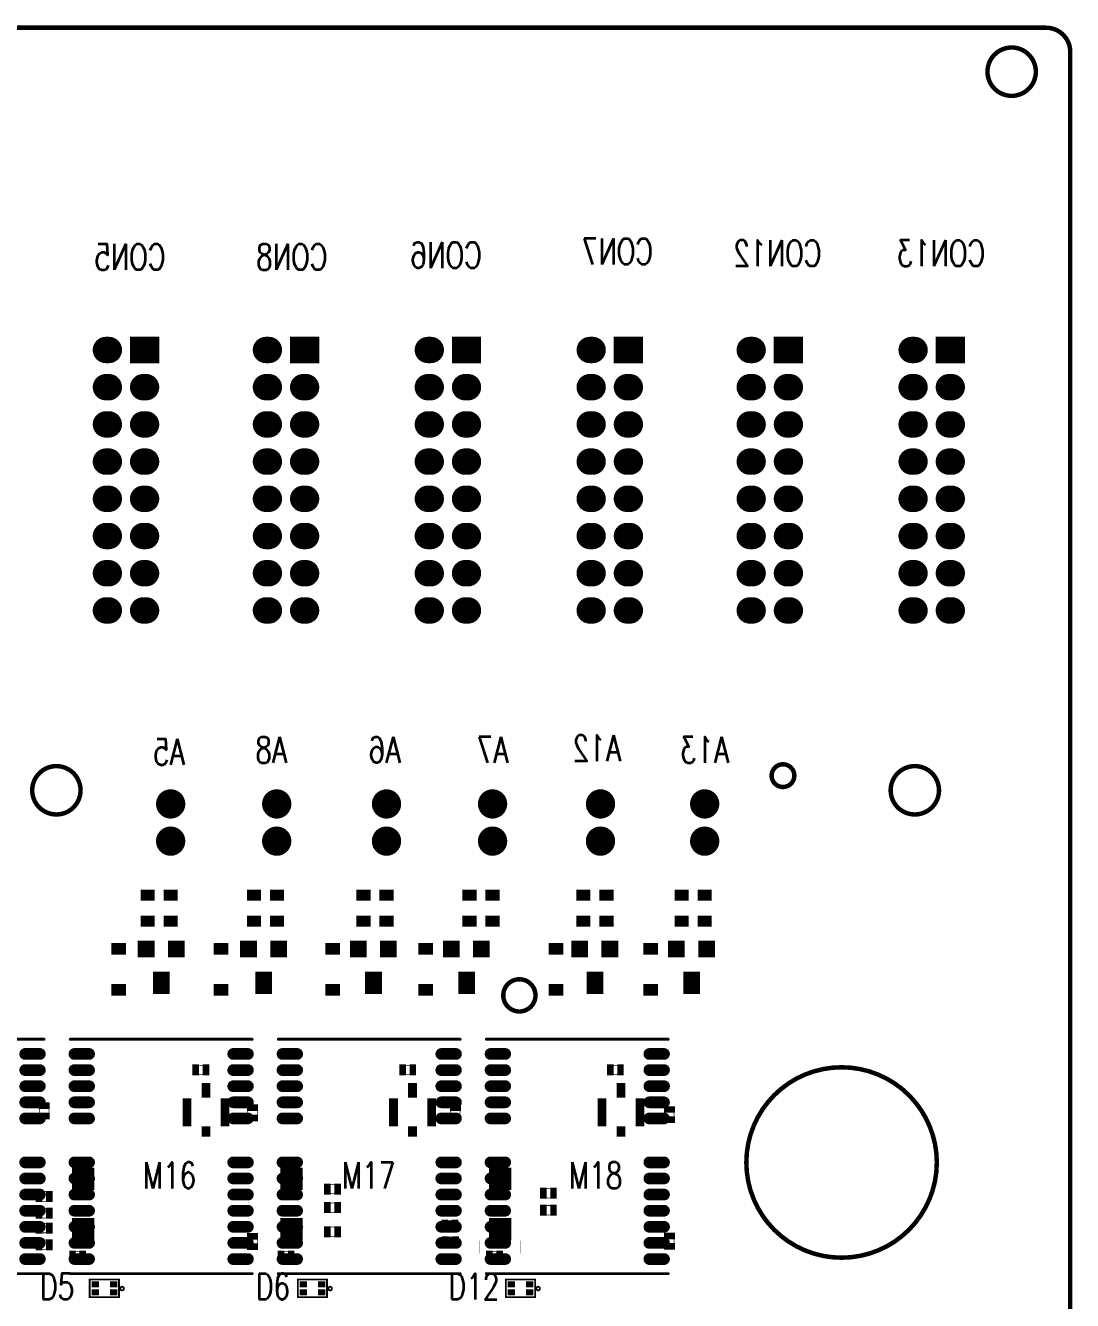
# Model space of a CAD drawing. Extents: x -4 to 135, y -3 to 205.
# Drawn here: x 63.9 to 135.3, y 118.1 to 205.2 of the extents above; entities that cross this region are included whole.
import ezdxf
from ezdxf.enums import TextEntityAlignment as Align

# ---------------------------------------------------------------- set-up
doc = ezdxf.new("R2010")
doc.units = 0
doc.header["$MEASUREMENT"] = 0
for name, color, linetype in [('BOARD_CUTOUT_00', 5, 'Continuous'), ('BOARD_OUTLINE_00', 5, 'Continuous'), ('DRIL_PLTE_THRU_01', 3, 'Continuous'), ('DRIL_PLTE_THRU_02', 136, 'Continuous'), ('DRIL_PLTE_THRU_03', 255, 'Continuous'), ('DRIL_PLTE_THRU_04', 1, 'Continuous'), ('DRIL_SYMBOL', 5, 'Continuous'), ('PADS_BOT', 16, 'Continuous'), ('PADS_INNER', 96, 'Continuous'), ('PADS_TOP', 96, 'Continuous'), ('PADS_XR_121', 176, 'Continuous'), ('PADS_XR_123', 183, 'Continuous'), ('PART_BOT_2DLINE_127', 43, 'Continuous'), ('PART_BOT_COPPER_126', 4, 'Continuous'), ('PART_NAME_01', 2, 'Continuous'), ('PART_NAME_130', 23, 'Continuous'), ('PART_TOP_2DLINE_01', 150, 'Continuous'), ('PART_TOP_2DLINE_126', 186, 'Continuous')]:
    doc.layers.add(name, color=color, linetype=linetype)
doc.styles.add('W0$254', font='simplex', dxfattribs={"width": 0.75})

# ---------------------------------------------------------------- blocks, each defined once
blk = doc.blocks.new('SMOOTH_0$3048')
at = {"const_width": 0.1524}
blk.add_lwpolyline([(-0.0762, 0, 1), (0.0762, 0, 1)], format="xyb", close=True, dxfattribs=at)
blk = doc.blocks.new('BOARD_8')
at = {"layer": 'BOARD_CUTOUT_00', "const_width": 0.305}
for points in [[(132.83, -3, 1), (129.53, -3, 1)], [(64.332, -52.056, 1), (67.632, -52.056, 1)], [(114.797, -51.056, 1), (116.347, -51.056, 1)], [(122.922, -52.056, 1), (126.222, -52.056, 1)], [(96.482, -66.056, 1), (98.682, -66.056, 1)], [(113.072, -77.464, 1), (126.072, -77.464, 1)]]:
    blk.add_lwpolyline(points, format="xyb", close=True, dxfattribs=at)
at = {"layer": 'BOARD_OUTLINE_00', "const_width": 0.305}
blk.add_lwpolyline([(135.18, -1.65, 0.414214), (133.53, 0), (-2.356, 0, 0.414214), (-4.006, -1.65), (-4.006, -206.35, 0.414214), (-2.356, -208), (133.53, -208, 0.414214), (135.18, -206.35)], format="xyb", close=True, dxfattribs=at)
at = {"layer": 'BOARD_OUTLINE_00'}
for p in [(133.53, 0), (135.18, -1.65)]:
    blk.add_blockref('SMOOTH_0$3048', p, dxfattribs=at)
blk = doc.blocks.new('SMOOTH_0$05')
at = {"const_width": 0.025}
blk.add_lwpolyline([(-0.0125, 0, 1), (0.0125, 0, 1)], format="xyb", close=True, dxfattribs=at)
blk = doc.blocks.new('PART_BODY_BOT_15')
at = {"layer": 'PART_BOT_2DLINE_127', "const_width": 0.05}
blk.add_lwpolyline([(-0.5025, 0.325), (0.5025, 0.325), (0.5025, -0.325), (-0.5025, -0.325)], close=True, dxfattribs=at)
at = {"layer": 'PART_BOT_2DLINE_127'}
for p in [(-0.5025, 0.325), (0.5025, 0.325), (-0.5025, -0.325), (0.5025, -0.325)]:
    blk.add_blockref('SMOOTH_0$05', p, dxfattribs=at)
blk = doc.blocks.new('DRIL_HOLE_0')
blk.add_lwpolyline([(0, 0, 1), (0, 0, 1)], format="xyb", close=True)
blk = doc.blocks.new('PAD_0')
at = {"const_width": 0.45085}
blk.add_lwpolyline([(-0.375412, 0), (0.375412, 0)], dxfattribs=at)
blk = doc.blocks.new('PAD_1')
blk.add_lwpolyline([(0, 0, 1), (0, 0, 1)], format="xyb", close=True)
blk = doc.blocks.new('PAD_2')
at = {"const_width": 0.40005}
blk.add_lwpolyline([(-0.350012, 0), (0.350012, 0)], dxfattribs=at)
blk = doc.blocks.new('STK_BOT_18')
at = {"layer": 'DRIL_PLTE_THRU_01'}
blk.add_blockref('DRIL_HOLE_0', (0, 0), dxfattribs=at)
at = {"layer": 'DRIL_PLTE_THRU_02'}
blk.add_blockref('DRIL_HOLE_0', (0, 0), dxfattribs=at)
at = {"layer": 'DRIL_PLTE_THRU_03'}
blk.add_blockref('DRIL_HOLE_0', (0, 0), dxfattribs=at)
at = {"layer": 'DRIL_PLTE_THRU_04'}
blk.add_blockref('DRIL_HOLE_0', (0, 0), dxfattribs=at)
at = {"layer": 'PADS_BOT', "rotation": 90}
blk.add_blockref('PAD_2', (0, 0), dxfattribs=at)
at = {"layer": 'PADS_INNER'}
blk.add_blockref('PAD_1', (0, 0), dxfattribs=at)
at = {"layer": 'PADS_TOP'}
blk.add_blockref('PAD_1', (0, 0), dxfattribs=at)
at = {"layer": 'PADS_XR_121', "rotation": 90}
blk.add_blockref('PAD_0', (0, 0), dxfattribs=at)
blk = doc.blocks.new('SYM_BOT_8')
for name, p in [('STK_BOT_18', (-0.35, 0)), ('PART_BODY_BOT_15', (0, 0)), ('STK_BOT_18', (0.35, 0))]:
    blk.add_blockref(name, p)
blk = doc.blocks.new('PART_BOT_5')
blk.add_blockref('SYM_BOT_8', (0, 0))
blk = doc.blocks.new('PAD_4')
at = {"const_width": 0.6}
blk.add_lwpolyline([(-0.5, 0), (0.5, 0)], dxfattribs=at)
blk = doc.blocks.new('STK_BOT_10')
at = {"layer": 'DRIL_PLTE_THRU_01'}
blk.add_blockref('DRIL_HOLE_0', (0, 0), dxfattribs=at)
at = {"layer": 'DRIL_PLTE_THRU_02'}
blk.add_blockref('DRIL_HOLE_0', (0, 0), dxfattribs=at)
at = {"layer": 'DRIL_PLTE_THRU_03'}
blk.add_blockref('DRIL_HOLE_0', (0, 0), dxfattribs=at)
at = {"layer": 'DRIL_PLTE_THRU_04'}
blk.add_blockref('DRIL_HOLE_0', (0, 0), dxfattribs=at)
at = {"layer": 'PADS_BOT'}
blk.add_blockref('PAD_4', (0, 0), dxfattribs=at)
at = {"layer": 'PADS_INNER'}
blk.add_blockref('PAD_1', (0, 0), dxfattribs=at)
at = {"layer": 'PADS_TOP'}
blk.add_blockref('PAD_1', (0, 0), dxfattribs=at)
blk = doc.blocks.new('PAD_5')
at = {"const_width": 0.6}
blk.add_lwpolyline([(-0.35, 0), (0.35, 0)], dxfattribs=at)
blk = doc.blocks.new('STK_BOT_11')
at = {"layer": 'DRIL_PLTE_THRU_01'}
blk.add_blockref('DRIL_HOLE_0', (0, 0), dxfattribs=at)
at = {"layer": 'DRIL_PLTE_THRU_02'}
blk.add_blockref('DRIL_HOLE_0', (0, 0), dxfattribs=at)
at = {"layer": 'DRIL_PLTE_THRU_03'}
blk.add_blockref('DRIL_HOLE_0', (0, 0), dxfattribs=at)
at = {"layer": 'DRIL_PLTE_THRU_04'}
blk.add_blockref('DRIL_HOLE_0', (0, 0), dxfattribs=at)
at = {"layer": 'PADS_BOT'}
blk.add_blockref('PAD_5', (0, 0), dxfattribs=at)
at = {"layer": 'PADS_INNER'}
blk.add_blockref('PAD_1', (0, 0), dxfattribs=at)
at = {"layer": 'PADS_TOP'}
blk.add_blockref('PAD_1', (0, 0), dxfattribs=at)
blk = doc.blocks.new('PAD_6')
at = {"const_width": 0.599999}
blk.add_lwpolyline([(-0.949998, 0), (0.949998, 0)], dxfattribs=at)
blk = doc.blocks.new('STK_BOT_12')
at = {"layer": 'DRIL_PLTE_THRU_01'}
blk.add_blockref('DRIL_HOLE_0', (0, 0), dxfattribs=at)
at = {"layer": 'DRIL_PLTE_THRU_02'}
blk.add_blockref('DRIL_HOLE_0', (0, 0), dxfattribs=at)
at = {"layer": 'DRIL_PLTE_THRU_03'}
blk.add_blockref('DRIL_HOLE_0', (0, 0), dxfattribs=at)
at = {"layer": 'DRIL_PLTE_THRU_04'}
blk.add_blockref('DRIL_HOLE_0', (0, 0), dxfattribs=at)
at = {"layer": 'PADS_BOT'}
blk.add_blockref('PAD_6', (0, 0), dxfattribs=at)
at = {"layer": 'PADS_INNER'}
blk.add_blockref('PAD_1', (0, 0), dxfattribs=at)
at = {"layer": 'PADS_TOP'}
blk.add_blockref('PAD_1', (0, 0), dxfattribs=at)
blk = doc.blocks.new('SYM_BOT_5')
for name, p in [('STK_BOT_12', (-0.1, 1.3)), ('STK_BOT_11', (-1.4, 0)), ('STK_BOT_10', (1.4, 0)), ('STK_BOT_12', (-0.1, -1.3))]:
    blk.add_blockref(name, p)
blk = doc.blocks.new('PART_BOT_6')
blk.add_blockref('SYM_BOT_5', (0, 0))
blk = doc.blocks.new('PART_BOT_7')
blk.add_blockref('SYM_BOT_5', (0, 0))
blk = doc.blocks.new('PART_BOT_8')
blk.add_blockref('SYM_BOT_5', (0, 0))
blk = doc.blocks.new('PART_BOT_11')
blk.add_blockref('SYM_BOT_8', (0, 0))
blk = doc.blocks.new('PART_BOT_13')
blk.add_blockref('SYM_BOT_8', (0, 0))
blk = doc.blocks.new('PART_BOT_25')
blk.add_blockref('SYM_BOT_8', (0, 0))
blk = doc.blocks.new('PART_BOT_26')
blk.add_blockref('SYM_BOT_8', (0, 0))
blk = doc.blocks.new('PART_BOT_33')
blk.add_blockref('SYM_BOT_8', (0, 0))
blk = doc.blocks.new('SMOOTH_0$199898')
at = {"const_width": 0.099949}
blk.add_lwpolyline([(-0.049974, 0, 1), (0.049974, 0, 1)], format="xyb", close=True, dxfattribs=at)
blk = doc.blocks.new('PART_BODY_TOP_13')
at = {"layer": 'PART_TOP_2DLINE_126', "const_width": 0.2}
for points in [[(-11.625, 15.004), (0.785, 15.004)], [(-11.625, -0.996), (0.785, -0.996)]]:
    blk.add_lwpolyline(points, dxfattribs=at)
at = {"layer": 'PART_TOP_2DLINE_126'}
for p in [(-11.625, 15.004), (0.785, 15.004), (-11.625, -0.996), (0.785, -0.996)]:
    blk.add_blockref('SMOOTH_0$199898', p, dxfattribs=at)
blk = doc.blocks.new('PAD_8')
blk.add_lwpolyline([(0, 0), (0, 0, 1), (0, 0), (0, 0, 1)], format="xyb", close=True)
blk = doc.blocks.new('PAD_9')
at = {"const_width": 0.4}
blk.add_lwpolyline([(-0.5, -0.2), (0.5, -0.2, 1), (0.5, 0.2), (-0.5, 0.2, 1)], format="xyb", close=True, dxfattribs=at)
blk = doc.blocks.new('STK_TOP_91')
at = {"layer": 'DRIL_PLTE_THRU_01'}
blk.add_blockref('DRIL_HOLE_0', (0, 0), dxfattribs=at)
at = {"layer": 'DRIL_PLTE_THRU_02'}
blk.add_blockref('DRIL_HOLE_0', (0, 0), dxfattribs=at)
at = {"layer": 'DRIL_PLTE_THRU_03'}
blk.add_blockref('DRIL_HOLE_0', (0, 0), dxfattribs=at)
at = {"layer": 'DRIL_PLTE_THRU_04'}
blk.add_blockref('DRIL_HOLE_0', (0, 0), dxfattribs=at)
at = {"layer": 'PADS_BOT'}
blk.add_blockref('PAD_1', (0, 0), dxfattribs=at)
at = {"layer": 'PADS_INNER'}
blk.add_blockref('PAD_1', (0, 0), dxfattribs=at)
at = {"layer": 'PADS_TOP'}
blk.add_blockref('PAD_9', (0, 0), dxfattribs=at)
at = {"layer": 'PADS_XR_123'}
blk.add_blockref('PAD_8', (0, 0), dxfattribs=at)
blk = doc.blocks.new('STK_TOP_87')
at = {"layer": 'DRIL_PLTE_THRU_01'}
blk.add_blockref('DRIL_HOLE_0', (0, 0), dxfattribs=at)
at = {"layer": 'DRIL_PLTE_THRU_02'}
blk.add_blockref('DRIL_HOLE_0', (0, 0), dxfattribs=at)
at = {"layer": 'DRIL_PLTE_THRU_03'}
blk.add_blockref('DRIL_HOLE_0', (0, 0), dxfattribs=at)
at = {"layer": 'DRIL_PLTE_THRU_04'}
blk.add_blockref('DRIL_HOLE_0', (0, 0), dxfattribs=at)
at = {"layer": 'PADS_BOT'}
blk.add_blockref('PAD_1', (0, 0), dxfattribs=at)
at = {"layer": 'PADS_INNER'}
blk.add_blockref('PAD_1', (0, 0), dxfattribs=at)
at = {"layer": 'PADS_TOP'}
blk.add_blockref('PAD_9', (0, 0), dxfattribs=at)
at = {"layer": 'PADS_XR_123'}
blk.add_blockref('PAD_8', (0, 0), dxfattribs=at)
blk = doc.blocks.new('STK_TOP_92')
at = {"layer": 'DRIL_PLTE_THRU_01'}
blk.add_blockref('DRIL_HOLE_0', (0, 0), dxfattribs=at)
at = {"layer": 'DRIL_PLTE_THRU_02'}
blk.add_blockref('DRIL_HOLE_0', (0, 0), dxfattribs=at)
at = {"layer": 'DRIL_PLTE_THRU_03'}
blk.add_blockref('DRIL_HOLE_0', (0, 0), dxfattribs=at)
at = {"layer": 'DRIL_PLTE_THRU_04'}
blk.add_blockref('DRIL_HOLE_0', (0, 0), dxfattribs=at)
at = {"layer": 'PADS_BOT'}
blk.add_blockref('PAD_1', (0, 0), dxfattribs=at)
at = {"layer": 'PADS_INNER'}
blk.add_blockref('PAD_1', (0, 0), dxfattribs=at)
at = {"layer": 'PADS_TOP'}
blk.add_blockref('PAD_9', (0, 0), dxfattribs=at)
at = {"layer": 'PADS_XR_123'}
blk.add_blockref('PAD_1', (0, 0), dxfattribs=at)
blk = doc.blocks.new('SYM_TOP_6')
for name, p in [('PART_BODY_TOP_13', (0, 0)), ('STK_TOP_87', (-10.84, 14)), ('STK_TOP_92', (0, 14)), ('STK_TOP_87', (-10.84, 12.9)), ('STK_TOP_87', (0, 12.9)), ('STK_TOP_87', (-10.84, 11.8)), ('STK_TOP_87', (0, 11.8)), ('STK_TOP_87', (-10.84, 10.7)), ('STK_TOP_87', (0, 10.7)), ('STK_TOP_87', (-10.84, 9.6)), ('STK_TOP_87', (0, 9.6)), ('STK_TOP_87', (-10.84, 6.6)), ('STK_TOP_92', (0, 6.6)), ('STK_TOP_87', (-10.84, 5.5)), ('STK_TOP_87', (0, 5.5)), ('STK_TOP_87', (-10.84, 4.4)), ('STK_TOP_87', (0, 4.4)), ('STK_TOP_87', (-10.84, 3.3)), ('STK_TOP_87', (0, 3.3)), ('STK_TOP_87', (-10.84, 2.2)), ('STK_TOP_87', (0, 2.2)), ('STK_TOP_92', (-10.84, 1.1)), ('STK_TOP_87', (0, 1.1)), ('STK_TOP_92', (-10.84, 0)), ('STK_TOP_91', (0, 0))]:
    blk.add_blockref(name, p)
blk = doc.blocks.new('PART_TOP_34')
blk.add_blockref('SYM_TOP_6', (0, 0))
at = {"layer": 'PART_NAME_01', "style": 'W0$254', "width": 0.75}
blk.add_text('M17', height=1.778, dxfattribs=at).set_placement((-7.289, 4.826))
blk = doc.blocks.new('PART_BOT_36')
blk.add_blockref('SYM_BOT_8', (0, 0))
blk = doc.blocks.new('PART_BOT_40')
blk.add_blockref('SYM_BOT_8', (0, 0))
blk = doc.blocks.new('PART_TOP_41')
blk.add_blockref('SYM_TOP_6', (0, 0))
at = {"layer": 'PART_NAME_01', "style": 'W0$254', "width": 0.75}
blk.add_text('M16', height=1.778, dxfattribs=at).set_placement((-6.678, 4.826))
blk = doc.blocks.new('PART_BOT_42')
blk.add_blockref('SYM_BOT_8', (0, 0))
blk = doc.blocks.new('PART_BOT_48')
blk.add_blockref('SYM_BOT_8', (0, 0))
blk = doc.blocks.new('PART_TOP_49')
blk.add_blockref('SYM_TOP_6', (0, 0))
at = {"layer": 'PART_NAME_01', "style": 'W0$254', "width": 0.75}
blk.add_text('M18', height=1.778, dxfattribs=at).set_placement((-5.995, 4.826))
blk = doc.blocks.new('PART_BOT_54')
blk.add_blockref('SYM_BOT_8', (0, 0))
blk = doc.blocks.new('PART_BOT_55')
blk.add_blockref('SYM_BOT_8', (0, 0))
blk = doc.blocks.new('SMOOTH_0$00254')
at = {"const_width": 0.00127}
blk.add_lwpolyline([(-0.001, 0, 1), (0.001, 0, 1)], format="xyb", close=True, dxfattribs=at)
blk = doc.blocks.new('PART_BODY_BOT_10')
at = {"layer": 'PART_BOT_COPPER_126', "const_width": 0.00254}
blk.add_lwpolyline([(-3.3782, -1.4224), (-2.5146, -1.4224), (-2.5146, 1.4224), (-3.3782, 1.4224)], close=True, dxfattribs=at)
at = {"layer": 'PART_BOT_COPPER_126'}
for p in [(-3.3782, 1.4224), (-2.5146, 1.4224), (-3.3782, -1.4224), (-2.5146, -1.4224)]:
    blk.add_blockref('SMOOTH_0$00254', p, dxfattribs=at)
blk = doc.blocks.new('PAD_7')
at = {"const_width": 1.524}
blk.add_lwpolyline([(-0.762, 0), (0.762, 0)], dxfattribs=at)
blk = doc.blocks.new('STK_BOT_6')
at = {"layer": 'DRIL_PLTE_THRU_01'}
blk.add_blockref('DRIL_HOLE_0', (0, 0), dxfattribs=at)
at = {"layer": 'DRIL_PLTE_THRU_02'}
blk.add_blockref('DRIL_HOLE_0', (0, 0), dxfattribs=at)
at = {"layer": 'DRIL_PLTE_THRU_03'}
blk.add_blockref('DRIL_HOLE_0', (0, 0), dxfattribs=at)
at = {"layer": 'DRIL_PLTE_THRU_04'}
blk.add_blockref('DRIL_HOLE_0', (0, 0), dxfattribs=at)
at = {"layer": 'PADS_BOT'}
blk.add_blockref('PAD_7', (0, 0), dxfattribs=at)
at = {"layer": 'PADS_INNER'}
blk.add_blockref('PAD_1', (0, 0), dxfattribs=at)
at = {"layer": 'PADS_TOP'}
blk.add_blockref('PAD_1', (0, 0), dxfattribs=at)
blk = doc.blocks.new('SYM_BOT_3')
for name, p in [('PART_BODY_BOT_10', (0, 0)), ('STK_BOT_6', (-1.7145, 0)), ('STK_BOT_6', (1.7145, 0))]:
    blk.add_blockref(name, p)
blk = doc.blocks.new('PART_BOT_71')
blk.add_blockref('SYM_BOT_3', (0, 0))
blk = doc.blocks.new('PART_BOT_74')
blk.add_blockref('SYM_BOT_3', (0, 0))
blk = doc.blocks.new('PART_BOT_76')
blk.add_blockref('SYM_BOT_8', (0, 0))
blk = doc.blocks.new('PART_BOT_77')
blk.add_blockref('SYM_BOT_3', (0, 0))
blk = doc.blocks.new('DRIL_SYMBOL_1')
at = {"layer": 'DRIL_SYMBOL', "const_width": 0.0508}
for points in [[(-0.254, 0), (0.254, 0)], [(0, -0.254), (0, 0.254)]]:
    blk.add_lwpolyline(points, dxfattribs=at)
blk = doc.blocks.new('DRIL_HOLE_1')
at = {"const_width": 0.5}
blk.add_lwpolyline([(-0.25, 0, 1), (0.25, 0, 1)], format="xyb", close=True, dxfattribs=at)
blk.add_blockref('DRIL_SYMBOL_1', (0, 0))
blk = doc.blocks.new('PAD_11')
at = {"const_width": 1.8}
blk.add_lwpolyline([(-1, 0), (1, 0)], dxfattribs=at)
blk = doc.blocks.new('STK_BOT_64')
at = {"layer": 'DRIL_PLTE_THRU_01'}
blk.add_blockref('DRIL_HOLE_1', (0, 0), dxfattribs=at)
at = {"layer": 'DRIL_PLTE_THRU_02'}
blk.add_blockref('DRIL_HOLE_1', (0, 0), dxfattribs=at)
at = {"layer": 'DRIL_PLTE_THRU_03'}
blk.add_blockref('DRIL_HOLE_1', (0, 0), dxfattribs=at)
at = {"layer": 'DRIL_PLTE_THRU_04'}
blk.add_blockref('DRIL_HOLE_1', (0, 0), dxfattribs=at)
at = {"layer": 'PADS_BOT', "rotation": 90}
blk.add_blockref('PAD_11', (0, 0), dxfattribs=at)
at = {"layer": 'PADS_INNER', "rotation": 90}
blk.add_blockref('PAD_11', (0, 0), dxfattribs=at)
at = {"layer": 'PADS_TOP', "rotation": 90}
blk.add_blockref('PAD_11', (0, 0), dxfattribs=at)
blk = doc.blocks.new('PAD_12')
at = {"const_width": 0.9}
blk.add_lwpolyline([(-0.1, -0.45), (0.1, -0.45, 1), (0.1, 0.45), (-0.1, 0.45, 1)], format="xyb", close=True, dxfattribs=at)
blk = doc.blocks.new('STK_BOT_63')
at = {"layer": 'DRIL_PLTE_THRU_01'}
blk.add_blockref('DRIL_HOLE_1', (0, 0), dxfattribs=at)
at = {"layer": 'DRIL_PLTE_THRU_02'}
blk.add_blockref('DRIL_HOLE_1', (0, 0), dxfattribs=at)
at = {"layer": 'DRIL_PLTE_THRU_03'}
blk.add_blockref('DRIL_HOLE_1', (0, 0), dxfattribs=at)
at = {"layer": 'DRIL_PLTE_THRU_04'}
blk.add_blockref('DRIL_HOLE_1', (0, 0), dxfattribs=at)
at = {"layer": 'PADS_BOT', "rotation": 90}
blk.add_blockref('PAD_12', (0, 0), dxfattribs=at)
at = {"layer": 'PADS_INNER', "rotation": 90}
blk.add_blockref('PAD_12', (0, 0), dxfattribs=at)
at = {"layer": 'PADS_TOP', "rotation": 90}
blk.add_blockref('PAD_12', (0, 0), dxfattribs=at)
blk = doc.blocks.new('SYM_BOT_4')
for name, p in [('STK_BOT_63', (-8.89, 1.27)), ('STK_BOT_63', (-6.35, 1.27)), ('STK_BOT_63', (-3.81, 1.27)), ('STK_BOT_63', (-1.27, 1.27)), ('STK_BOT_63', (1.27, 1.27)), ('STK_BOT_63', (3.81, 1.27)), ('STK_BOT_63', (6.35, 1.27)), ('STK_BOT_63', (8.89, 1.27)), ('STK_BOT_64', (-8.89, -1.27)), ('STK_BOT_63', (-6.35, -1.27)), ('STK_BOT_63', (-3.81, -1.27)), ('STK_BOT_63', (-1.27, -1.27)), ('STK_BOT_63', (1.27, -1.27)), ('STK_BOT_63', (3.81, -1.27)), ('STK_BOT_63', (6.35, -1.27)), ('STK_BOT_63', (8.89, -1.27))]:
    blk.add_blockref(name, p)
blk = doc.blocks.new('PART_BOT_118')
blk.add_blockref('SYM_BOT_4', (0, 0))
at = {"layer": 'PART_NAME_130', "style": 'W0$254', "width": 0.75}
blk.add_text('CON12', height=1.778, rotation=90, dxfattribs=at).set_placement((-16.383, -0.508), align=Align.TOP_CENTER)
blk = doc.blocks.new('PART_BOT_119')
blk.add_blockref('SYM_BOT_4', (0, 0))
at = {"layer": 'PART_NAME_130', "style": 'W0$254', "width": 0.75}
blk.add_text('CON13', height=1.778, rotation=90, dxfattribs=at).set_placement((-16.383, -0.635), align=Align.TOP_CENTER)
blk = doc.blocks.new('PAD_3')
at = {"const_width": 1}
blk.add_lwpolyline([(0, -0.5, 1), (0, 0.5, 1)], format="xyb", close=True, dxfattribs=at)
blk = doc.blocks.new('STK_BOT_67')
at = {"layer": 'DRIL_PLTE_THRU_01'}
blk.add_blockref('DRIL_HOLE_1', (0, 0), dxfattribs=at)
at = {"layer": 'DRIL_PLTE_THRU_02'}
blk.add_blockref('DRIL_HOLE_1', (0, 0), dxfattribs=at)
at = {"layer": 'DRIL_PLTE_THRU_03'}
blk.add_blockref('DRIL_HOLE_1', (0, 0), dxfattribs=at)
at = {"layer": 'DRIL_PLTE_THRU_04'}
blk.add_blockref('DRIL_HOLE_1', (0, 0), dxfattribs=at)
at = {"layer": 'PADS_BOT'}
blk.add_blockref('PAD_3', (0, 0), dxfattribs=at)
at = {"layer": 'PADS_INNER'}
blk.add_blockref('PAD_3', (0, 0), dxfattribs=at)
at = {"layer": 'PADS_TOP'}
blk.add_blockref('PAD_3', (0, 0), dxfattribs=at)
blk = doc.blocks.new('SYM_BOT_2')
for p in [(-1.27, 0), (1.27, 0)]:
    blk.add_blockref('STK_BOT_67', p)
blk = doc.blocks.new('PART_BOT_120')
blk.add_blockref('SYM_BOT_2', (0, 0))
at = {"layer": 'PART_NAME_130', "style": 'W0$254', "width": 0.75}
blk.add_text('A13', height=1.778, rotation=90, dxfattribs=at).set_placement((-5.842, 0), align=Align.TOP_CENTER)
blk = doc.blocks.new('PART_BOT_129')
blk.add_blockref('SYM_BOT_2', (0, 0))
at = {"layer": 'PART_NAME_130', "style": 'W0$254', "width": 0.75}
blk.add_text('A12', height=1.778, rotation=90, dxfattribs=at).set_placement((-5.969, 0.254), align=Align.TOP_CENTER)
blk = doc.blocks.new('PART_BOT_131')
blk.add_blockref('SYM_BOT_4', (0, 0))
at = {"layer": 'PART_NAME_130', "style": 'W0$254', "width": 0.75}
blk.add_text('CON7', height=1.778, rotation=90, dxfattribs=at).set_placement((-16.51, -0.508), align=Align.TOP_CENTER)
blk = doc.blocks.new('PART_BOT_133')
blk.add_blockref('SYM_BOT_2', (0, 0))
at = {"layer": 'PART_NAME_130', "style": 'W0$254', "width": 0.75}
blk.add_text('A7', height=1.778, rotation=90, dxfattribs=at).set_placement((-5.842, 0), align=Align.TOP_CENTER)
blk = doc.blocks.new('PART_BOT_137')
blk.add_blockref('SYM_BOT_4', (0, 0))
at = {"layer": 'PART_NAME_130', "style": 'W0$254', "width": 0.75}
blk.add_text('CON6', height=1.778, rotation=90, dxfattribs=at).set_placement((-16.256, 0.127), align=Align.TOP_CENTER)
blk = doc.blocks.new('PART_BOT_141')
blk.add_blockref('SYM_BOT_2', (0, 0))
at = {"layer": 'PART_NAME_130', "style": 'W0$254', "width": 0.75}
blk.add_text('A6', height=1.778, rotation=90, dxfattribs=at).set_placement((-5.842, 0.127), align=Align.TOP_CENTER)
blk = doc.blocks.new('PART_BOT_143')
blk.add_blockref('SYM_BOT_2', (0, 0))
at = {"layer": 'PART_NAME_130', "style": 'W0$254', "width": 0.75}
blk.add_text('A8', height=1.778, rotation=90, dxfattribs=at).set_placement((-5.842, 0.381), align=Align.TOP_CENTER)
blk = doc.blocks.new('PART_BOT_145')
blk.add_blockref('SYM_BOT_4', (0, 0))
at = {"layer": 'PART_NAME_130', "style": 'W0$254', "width": 0.75}
blk.add_text('CON8', height=1.778, rotation=90, dxfattribs=at).set_placement((-16.129, -0.381), align=Align.TOP_CENTER)
blk = doc.blocks.new('PART_BOT_150')
blk.add_blockref('SYM_BOT_2', (0, 0))
at = {"layer": 'PART_NAME_130', "style": 'W0$254', "width": 0.75}
blk.add_text('A5', height=1.778, rotation=90, dxfattribs=at).set_placement((-5.715, 0.127), align=Align.TOP_CENTER)
blk = doc.blocks.new('PART_BOT_153')
blk.add_blockref('SYM_BOT_4', (0, 0))
at = {"layer": 'PART_NAME_130', "style": 'W0$254', "width": 0.75}
blk.add_text('CON5', height=1.778, rotation=90, dxfattribs=at).set_placement((-16.129, -0.254), align=Align.TOP_CENTER)
blk = doc.blocks.new('PART_TOP_193')
blk.add_blockref('SYM_TOP_6', (0, 0))
at = {"layer": 'PART_NAME_01', "style": 'W0$254', "width": 0.75}
blk.add_text('M21', height=1.778, dxfattribs=at).set_placement((-7.083, 4.826))
blk = doc.blocks.new('PAD_10')
at = {"const_width": 0.8}
blk.add_lwpolyline([(-0.5, 0), (0.5, 0)], dxfattribs=at)
blk = doc.blocks.new('STK_BOT_17')
at = {"layer": 'DRIL_PLTE_THRU_01'}
blk.add_blockref('DRIL_HOLE_0', (0, 0), dxfattribs=at)
at = {"layer": 'DRIL_PLTE_THRU_02'}
blk.add_blockref('DRIL_HOLE_0', (0, 0), dxfattribs=at)
at = {"layer": 'DRIL_PLTE_THRU_03'}
blk.add_blockref('DRIL_HOLE_0', (0, 0), dxfattribs=at)
at = {"layer": 'DRIL_PLTE_THRU_04'}
blk.add_blockref('DRIL_HOLE_0', (0, 0), dxfattribs=at)
at = {"layer": 'PADS_BOT', "rotation": 90}
blk.add_blockref('PAD_10', (0, 0), dxfattribs=at)
at = {"layer": 'PADS_INNER'}
blk.add_blockref('PAD_1', (0, 0), dxfattribs=at)
at = {"layer": 'PADS_TOP'}
blk.add_blockref('PAD_1', (0, 0), dxfattribs=at)
blk = doc.blocks.new('SYM_BOT_7')
for p in [(-1.406, -0.003), (1.394, -0.003)]:
    blk.add_blockref('STK_BOT_17', p)
blk = doc.blocks.new('PART_BOT_198')
blk.add_blockref('SYM_BOT_7', (0, 0))
blk = doc.blocks.new('PART_BOT_199')
blk.add_blockref('SYM_BOT_7', (0, 0))
blk = doc.blocks.new('PART_BOT_200')
blk.add_blockref('SYM_BOT_7', (0, 0))
blk = doc.blocks.new('PART_BOT_201')
blk.add_blockref('SYM_BOT_7', (0, 0))
blk = doc.blocks.new('PART_BOT_205')
blk.add_blockref('SYM_BOT_7', (0, 0))
blk = doc.blocks.new('PART_BOT_206')
blk.add_blockref('SYM_BOT_7', (0, 0))
blk = doc.blocks.new('PART_BOT_224')
blk.add_blockref('SYM_BOT_8', (0, 0))
blk = doc.blocks.new('PART_BOT_225')
blk.add_blockref('SYM_BOT_8', (0, 0))
blk = doc.blocks.new('PART_BOT_226')
blk.add_blockref('SYM_BOT_8', (0, 0))
blk = doc.blocks.new('PART_BOT_227')
blk.add_blockref('SYM_BOT_8', (0, 0))
blk = doc.blocks.new('PART_BOT_239')
blk.add_blockref('SYM_BOT_8', (0, 0))
blk = doc.blocks.new('PAD_13')
at = {"const_width": 1.143}
blk.add_lwpolyline([(-0.5715, 0), (0.5715, 0)], dxfattribs=at)
blk = doc.blocks.new('STK_BOT_19')
at = {"layer": 'DRIL_PLTE_THRU_01'}
blk.add_blockref('DRIL_HOLE_0', (0, 0), dxfattribs=at)
at = {"layer": 'DRIL_PLTE_THRU_02'}
blk.add_blockref('DRIL_HOLE_0', (0, 0), dxfattribs=at)
at = {"layer": 'DRIL_PLTE_THRU_03'}
blk.add_blockref('DRIL_HOLE_0', (0, 0), dxfattribs=at)
at = {"layer": 'DRIL_PLTE_THRU_04'}
blk.add_blockref('DRIL_HOLE_0', (0, 0), dxfattribs=at)
at = {"layer": 'PADS_BOT'}
blk.add_blockref('PAD_13', (0, 0), dxfattribs=at)
at = {"layer": 'PADS_INNER'}
blk.add_blockref('PAD_1', (0, 0), dxfattribs=at)
at = {"layer": 'PADS_TOP'}
blk.add_blockref('PAD_1', (0, 0), dxfattribs=at)
blk = doc.blocks.new('PAD_14')
at = {"const_width": 1.143}
blk.add_lwpolyline([(-0.762, 0), (0.762, 0)], dxfattribs=at)
blk = doc.blocks.new('STK_BOT_20')
at = {"layer": 'DRIL_PLTE_THRU_01'}
blk.add_blockref('DRIL_HOLE_0', (0, 0), dxfattribs=at)
at = {"layer": 'DRIL_PLTE_THRU_02'}
blk.add_blockref('DRIL_HOLE_0', (0, 0), dxfattribs=at)
at = {"layer": 'DRIL_PLTE_THRU_03'}
blk.add_blockref('DRIL_HOLE_0', (0, 0), dxfattribs=at)
at = {"layer": 'DRIL_PLTE_THRU_04'}
blk.add_blockref('DRIL_HOLE_0', (0, 0), dxfattribs=at)
at = {"layer": 'PADS_BOT', "rotation": 90}
blk.add_blockref('PAD_14', (0, 0), dxfattribs=at)
at = {"layer": 'PADS_INNER'}
blk.add_blockref('PAD_1', (0, 0), dxfattribs=at)
at = {"layer": 'PADS_TOP'}
blk.add_blockref('PAD_1', (0, 0), dxfattribs=at)
blk = doc.blocks.new('SYM_BOT_9')
for name, p in [('STK_BOT_20', (0.002794, 1.167892)), ('STK_BOT_19', (-1.038606, -1.143508)), ('STK_BOT_19', (1.018794, -1.143508))]:
    blk.add_blockref(name, p)
blk = doc.blocks.new('PART_BOT_272')
blk.add_blockref('SYM_BOT_9', (0, 0))
blk = doc.blocks.new('PART_BOT_273')
blk.add_blockref('SYM_BOT_9', (0, 0))
blk = doc.blocks.new('PART_BOT_288')
blk.add_blockref('SYM_BOT_9', (0, 0))
blk = doc.blocks.new('PART_BOT_289')
blk.add_blockref('SYM_BOT_9', (0, 0))
blk = doc.blocks.new('PART_BOT_290')
blk.add_blockref('SYM_BOT_9', (0, 0))
blk = doc.blocks.new('PART_BOT_291')
blk.add_blockref('SYM_BOT_9', (0, 0))
blk = doc.blocks.new('PAD_15')
at = {"const_width": 0.762}
blk.add_lwpolyline([(-0.4826, 0), (0.4826, 0)], dxfattribs=at)
blk = doc.blocks.new('STK_BOT_21')
at = {"layer": 'DRIL_PLTE_THRU_01'}
blk.add_blockref('DRIL_HOLE_0', (0, 0), dxfattribs=at)
at = {"layer": 'DRIL_PLTE_THRU_02'}
blk.add_blockref('DRIL_HOLE_0', (0, 0), dxfattribs=at)
at = {"layer": 'DRIL_PLTE_THRU_03'}
blk.add_blockref('DRIL_HOLE_0', (0, 0), dxfattribs=at)
at = {"layer": 'DRIL_PLTE_THRU_04'}
blk.add_blockref('DRIL_HOLE_0', (0, 0), dxfattribs=at)
at = {"layer": 'PADS_BOT'}
blk.add_blockref('PAD_15', (0, 0), dxfattribs=at)
at = {"layer": 'PADS_INNER'}
blk.add_blockref('PAD_1', (0, 0), dxfattribs=at)
at = {"layer": 'PADS_TOP'}
blk.add_blockref('PAD_1', (0, 0), dxfattribs=at)
blk = doc.blocks.new('SYM_BOT_10')
for p in [(-0.7874, 0), (0.7874, 0)]:
    blk.add_blockref('STK_BOT_21', p)
blk = doc.blocks.new('PART_BOT_296')
blk.add_blockref('SYM_BOT_10', (0, 0))
blk = doc.blocks.new('PART_BOT_297')
blk.add_blockref('SYM_BOT_10', (0, 0))
blk = doc.blocks.new('PART_BOT_314')
blk.add_blockref('SYM_BOT_10', (0, 0))
blk = doc.blocks.new('PART_BOT_316')
blk.add_blockref('SYM_BOT_10', (0, 0))
blk = doc.blocks.new('PART_BOT_317')
blk.add_blockref('SYM_BOT_10', (0, 0))
blk = doc.blocks.new('PART_BOT_318')
blk.add_blockref('SYM_BOT_10', (0, 0))
blk = doc.blocks.new('PART_BOT_322')
blk.add_blockref('SYM_BOT_10', (0, 0))
blk = doc.blocks.new('PART_BOT_323')
blk.add_blockref('SYM_BOT_10', (0, 0))
blk = doc.blocks.new('PART_BOT_336')
blk.add_blockref('SYM_BOT_10', (0, 0))
blk = doc.blocks.new('PART_BOT_337')
blk.add_blockref('SYM_BOT_10', (0, 0))
blk = doc.blocks.new('PART_BOT_338')
blk.add_blockref('SYM_BOT_10', (0, 0))
blk = doc.blocks.new('PART_BOT_339')
blk.add_blockref('SYM_BOT_10', (0, 0))
blk = doc.blocks.new('SMOOTH_0$127')
at = {"const_width": 0.0635}
blk.add_lwpolyline([(-0.03175, 0, 1), (0.03175, 0, 1)], format="xyb", close=True, dxfattribs=at)
blk = doc.blocks.new('PART_BODY_TOP_18')
at = {"layer": 'PART_TOP_2DLINE_01', "const_width": 0.127}
blk.add_lwpolyline([(-1.326, 0.013, 1), (-1.079, 0.013, 1)], format="xyb", close=True, dxfattribs=at)
blk.add_lwpolyline([(-1, 0.6), (1, 0.6), (1, -0.6), (-1, -0.6)], close=True, dxfattribs=at)
at = {"layer": 'PART_TOP_2DLINE_01'}
for p in [(-1, 0.6), (1, 0.6), (-1, -0.6), (1, -0.6)]:
    blk.add_blockref('SMOOTH_0$127', p, dxfattribs=at)
blk = doc.blocks.new('PAD_16')
at = {"const_width": 0.4}
blk.add_lwpolyline([(-0.25, 0), (0.25, 0)], dxfattribs=at)
blk = doc.blocks.new('PAD_17')
at = {"const_width": 0.35}
blk.add_lwpolyline([(-0.225, 0), (0.225, 0)], dxfattribs=at)
blk = doc.blocks.new('STK_TOP_38')
at = {"layer": 'DRIL_PLTE_THRU_01'}
blk.add_blockref('DRIL_HOLE_0', (0, 0), dxfattribs=at)
at = {"layer": 'DRIL_PLTE_THRU_02'}
blk.add_blockref('DRIL_HOLE_0', (0, 0), dxfattribs=at)
at = {"layer": 'DRIL_PLTE_THRU_03'}
blk.add_blockref('DRIL_HOLE_0', (0, 0), dxfattribs=at)
at = {"layer": 'DRIL_PLTE_THRU_04'}
blk.add_blockref('DRIL_HOLE_0', (0, 0), dxfattribs=at)
at = {"layer": 'PADS_BOT'}
blk.add_blockref('PAD_1', (0, 0), dxfattribs=at)
at = {"layer": 'PADS_INNER'}
blk.add_blockref('PAD_1', (0, 0), dxfattribs=at)
at = {"layer": 'PADS_TOP'}
blk.add_blockref('PAD_17', (0, 0), dxfattribs=at)
at = {"layer": 'PADS_XR_121'}
blk.add_blockref('PAD_16', (0, 0), dxfattribs=at)
blk = doc.blocks.new('SYM_TOP_11')
for name, p in [('PART_BODY_TOP_18', (0, 0)), ('STK_TOP_38', (-0.625, 0.275)), ('STK_TOP_38', (0.625, 0.275)), ('STK_TOP_38', (-0.625, -0.275)), ('STK_TOP_38', (0.625, -0.275))]:
    blk.add_blockref(name, p)
blk = doc.blocks.new('PART_TOP_346')
blk.add_blockref('SYM_TOP_11', (0, 0))
at = {"layer": 'PART_NAME_01', "style": 'W0$254', "width": 0.75}
blk.add_text('D12', height=1.778, rotation=180, dxfattribs=at).set_placement((3.175, 0.762), align=Align.CENTER)
blk = doc.blocks.new('PART_TOP_361')
blk.add_blockref('SYM_TOP_11', (0, 0))
at = {"layer": 'PART_NAME_01', "style": 'W0$254', "width": 0.75}
blk.add_text('D5', height=1.778, rotation=180, dxfattribs=at).set_placement((3.2258, 0.762), align=Align.CENTER)
blk = doc.blocks.new('PART_TOP_362')
blk.add_blockref('SYM_TOP_11', (0, 0))
at = {"layer": 'PART_NAME_01', "style": 'W0$254', "width": 0.75}
blk.add_text('D6', height=1.778, rotation=180, dxfattribs=at).set_placement((2.6924, 0.762), align=Align.CENTER)
blk = doc.blocks.new('PART_BOT_370')
blk.add_blockref('SYM_BOT_8', (0, 0))
blk = doc.blocks.new('PART_BOT_371')
blk.add_blockref('SYM_BOT_8', (0, 0))
blk = doc.blocks.new('PART_BOT_391')
blk.add_blockref('SYM_BOT_8', (0, 0))
blk = doc.blocks.new('PART_BOT_392')
blk.add_blockref('SYM_BOT_8', (0, 0))
blk = doc.blocks.new('PART_BOT_398')
blk.add_blockref('SYM_BOT_8', (0, 0))

msp = doc.modelspace()

# ---------------------------------------------------------------- block references
for name, p in [('BOARD_8', (0.006, 205.006)), ('PART_TOP_193', (64.36, 120.95)), ('PART_TOP_41', (78.56, 120.95)), ('PART_TOP_34', (92.76, 120.95)), ('PART_TOP_49', (106.96, 120.95))]:
    msp.add_blockref(name, p)
at = {"xscale": -1}
for name, p, rotation in [('PART_BOT_131', (103.759, 174.117), 90), ('PART_BOT_153', (70.739, 174.117), 90), ('PART_BOT_145', (81.661, 174.117), 90), ('PART_BOT_137', (92.71, 174.117), 90), ('PART_BOT_118', (114.681, 174.117), 90), ('PART_BOT_119', (125.73, 174.117), 90), ('PART_BOT_129', (103.124, 150.749), 90), ('PART_BOT_150', (73.787, 150.749), 90), ('PART_BOT_143', (81.026, 150.749), 90), ('PART_BOT_141', (88.519, 150.749), 90), ('PART_BOT_133', (95.758, 150.749), 90), ('PART_BOT_120', (110.236, 150.749), 90), ('PART_BOT_198', (70.231, 140.716), 90), ('PART_BOT_288', (73.152, 140.97), 180), ('PART_BOT_201', (77.216, 140.716), 90), ('PART_BOT_291', (80.137, 140.97), 180), ('PART_BOT_199', (84.836, 140.716), 90), ('PART_BOT_289', (87.63, 140.97), 180), ('PART_BOT_200', (91.186, 140.716), 90), ('PART_BOT_290', (93.98, 140.97), 180), ('PART_BOT_205', (100.076, 140.716), 90), ('PART_BOT_272', (102.743, 140.97), 180), ('PART_BOT_206', (106.553, 140.716), 90), ('PART_BOT_273', (109.347, 140.97), 180), ('PART_BOT_6', (76.2, 131.064), 270), ('PART_BOT_8', (90.297, 131.064), 270), ('PART_BOT_7', (104.521, 131.064), 270), ('PART_BOT_225', (65.151, 131.064), 270), ('PART_BOT_40', (79.375, 130.937), 270), ('PART_BOT_36', (93.218, 130.937), 270), ('PART_BOT_5', (107.823, 130.81), 270), ('PART_BOT_74', (67.818, 124.714), 270), ('PART_BOT_77', (82.042, 124.714), 270), ('PART_BOT_71', (96.266, 124.714), 270), ('PART_BOT_54', (84.836, 125.73), 180), ('PART_BOT_26', (99.568, 125.451), 180), ('PART_BOT_13', (84.836, 124.46), 180), ('PART_BOT_55', (99.568, 124.282), 180), ('PART_BOT_42', (79.375, 122.149), 270), ('PART_BOT_11', (84.836, 122.809), 180), ('PART_BOT_33', (92.888, 122.123), 180), ('PART_BOT_48', (107.823, 122.174), 270)]:
    msp.add_blockref(name, p, dxfattribs=dict(at, rotation=rotation))
for name, p in [('PART_BOT_314', (73, 145.796)), ('PART_BOT_318', (80.264, 145.796)), ('PART_BOT_316', (87.732, 145.796)), ('PART_BOT_317', (94.971, 145.796)), ('PART_BOT_322', (102.743, 145.796)), ('PART_BOT_323', (109.449, 145.796)), ('PART_BOT_336', (73, 144.018)), ('PART_BOT_339', (80.264, 144.018)), ('PART_BOT_337', (87.732, 144.018)), ('PART_BOT_338', (94.971, 144.018)), ('PART_BOT_296', (102.743, 144.018)), ('PART_BOT_297', (109.449, 144.018)), ('PART_BOT_391', (75.844, 133.858)), ('PART_BOT_392', (89.967, 133.858)), ('PART_BOT_398', (104.14, 133.858)), ('PART_BOT_76', (65.151, 125.222)), ('PART_BOT_226', (65.151, 124.079)), ('PART_BOT_227', (65.151, 123.063)), ('PART_BOT_239', (92.837, 123.266)), ('PART_BOT_224', (65.151, 121.92)), ('PART_BOT_370', (67.437, 121.158)), ('PART_BOT_371', (81.661, 121.158)), ('PART_BOT_25', (95.885, 121.158))]:
    msp.add_blockref(name, p, dxfattribs=at)
at = {"rotation": 180}
for name, p in [('PART_TOP_361', (69.266, 118.95)), ('PART_TOP_362', (83.464, 118.95)), ('PART_TOP_346', (97.663, 118.95))]:
    msp.add_blockref(name, p, dxfattribs=at)

doc.saveas('drawing.dxf')
